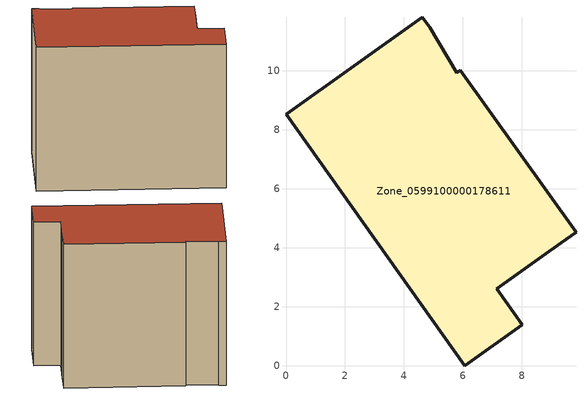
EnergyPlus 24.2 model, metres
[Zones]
Zone_0599100000178611
 floor ground (C_G): 4.87,11.48 5.79,9.93 5.92,10.02 9.83,4.54 9.32,4.17 8.68,3.71 7.14,2.62 8.01,1.4 6.07,0 0,8.53 4.62,11.83 z0
 wall outside (C_F): 6.07,0 8.01,1.4 7.14,2.62 8.68,3.71 9.32,4.17 9.83,4.54 5.92,10.02 5.79,9.93 4.87,11.48 4.62,11.83 0,8.53 6.07,0 z0:8.52
 roof outside (C_R): 4.62,11.83 0,8.53 6.07,0 8.01,1.4 7.14,2.62 8.68,3.71 9.32,4.17 9.83,4.54 5.92,10.02 5.79,9.93 4.87,11.48 z8.52
[BUILDING]
Pand.0599100000178611: North Axis=0; Terrain=City; Loads Convergence Tolerance Value=0.04; Temperature Convergence Tolerance Value=0.4; Solar Distribution=FullExterior; Maximum Number of Warmup Days=25; Minimum Number of Warmup Days=1
[Site:Location]
Rotterdam.The.Hague.AP_ZH_NLD Design_Conditions: Latitude=51.96; Longitude=4.45; Time Zone=1; Elevation=-4.5
[SITE:GROUNDTEMPERATURE:BUILDINGSURFACE]
18, 18, 18, 18, 18, 18, 18, 18, 18, 18, 18, 18
[MATERIAL] Thermal Absorptance=0.9; Solar Absorptance=0.7; Visible Absorptance=0.7
Name | Roughness | Thickness | Conductivity | Density | Specific Heat
G.TC.1975-1991 | MediumSmooth | 0.15 | 0.288461 | 540 | 1210
F.TC.1975-1991 | Rough | 0.3 | 0.230769 | 1920 | 840
R.TC.1975-1991 | MediumRough | 0.2 | 0.153846 | 1500 | 1000
[CONSTRUCTION]
C_G: G.TC.1975-1991
C_F: F.TC.1975-1991
C_R: R.TC.1975-1991
[ZONE]
Zone_0599100000178611: Type=1; Multiplier=1; Ceiling Height=Autocalculate; Volume=Autocalculate; Floor Area=autocalculate; Part of Total Floor Area=Yes
[ZONEINFILTRATION:DESIGNFLOWRATE]
Infil_Zone_0599100000178611: Zone or ZoneList or Space or SpaceList=Zone_0599100000178611; Schedule=AlwaysOn; Design Flow Rate Calculation Method=Flow/Area; Flow Rate per Floor Area=0.003; Constant Term Coefficient=1; Temperature Term Coefficient=0; Velocity Term Coefficient=0; Velocity Squared Term Coefficient=0
[HVACTEMPLATE:ZONE:IDEALLOADSAIRSYSTEM]
Zone_0599100000178611: Maximum Heating Supply Air Temperature=50; Minimum Cooling Supply Air Temperature=13; Maximum Heating Supply Air Humidity Ratio=0.0156; Minimum Cooling Supply Air Humidity Ratio=0.0077; Heating Limit=NoLimit; Cooling Limit=NoLimit; Dehumidification Control Type=ConstantSensibleHeatRatio; Cooling Sensible Heat Ratio=0.7; Dehumidification Setpoint=60; Humidification Control Type=None; Humidification Setpoint=30; Outdoor Air Method=None; Outdoor Air Flow Rate per Person=0.00944; Outdoor Air Flow Rate per Zone Floor Area=0; Outdoor Air Flow Rate per Zone=0; Demand Controlled Ventilation Type=None; Outdoor Air Economizer Type=NoEconomizer; Heat Recovery Type=None; Sensible Heat Recovery Effectiveness=0.7; Latent Heat Recovery Effectiveness=0.65
[ZONECONTROL:THERMOSTAT]
ThermostatControl_Zone_0599100000178611: Zone or ZoneList=Zone_0599100000178611; Control Type Schedule=DualSetpointControlType; Control 1=Thermostat_Zone_0599100000178611; Temperature Difference Between Cutout And Setpoint=0
[THERMOSTATSETPOINT:DUALSETPOINT]
Thermostat_Zone_0599100000178611: Heating Setpoint Temperature Schedule=HeatingSetpoint_Zone_0599100000178611; Cooling Setpoint Temperature Schedule=CoolingSetpoint_Zone_0599100000178611
[SCHEDULE:COMPACT]
HeatingSetpoint_Zone_0599100000178611: Through: 12/31, For: AllDays, Until: 24:00, 21
CoolingSetpoint_Zone_0599100000178611: Through: 12/31, For: AllDays, Until: 24:00, 24
DualSetpointControlType: Through: 12/31, For: AllDays, Until: 24:00, 4
AlwaysOn: Through: 12/31, For: AllDays, Until: 24:00, 1
